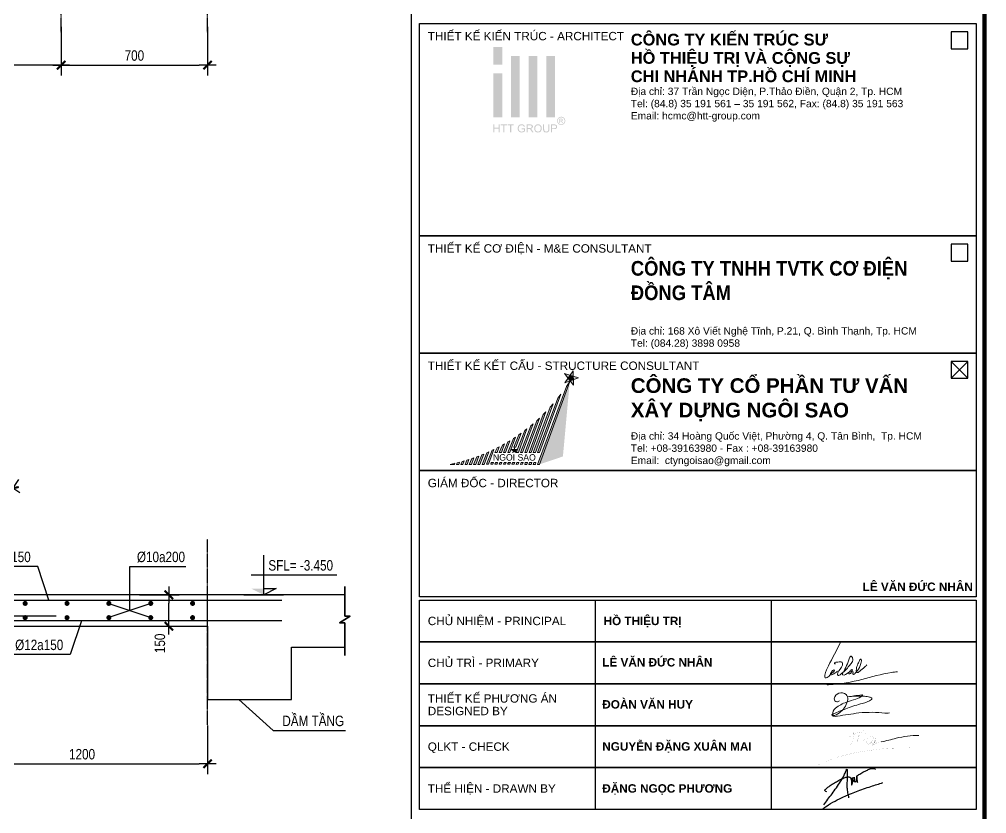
# Model space of a CAD drawing. Header units: millimetres. Extents: x 379264 to 1158416, y -283062 to 356890.
# Drawn here: x 1059951 to 1071505, y -22152 to -12671 of the extents above; entities that cross this region are included whole.
import ezdxf
from ezdxf.enums import TextEntityAlignment as Align

# ---------------------------------------------------------------- set-up
doc = ezdxf.new("R2010")
doc.units = ezdxf.units.MM
doc.linetypes.add('CENTER', pattern=[2, 1.25, -0.25, 0.25, -0.25])
doc.linetypes.add('HIDDEN', pattern=[9.525, 6.35, -3.175])
for name, color, linetype in [('02PM. TEXT B', 4, 'Continuous'), ('04PM. THIN', 7, 'Continuous'), ('05PM. FRAME', 4, 'Continuous'), ('06PM. HIDDEN', 4, 'HIDDEN'), ('08PM. SSS X', 6, 'Continuous'), ('11PM. DIM', 2, 'Continuous'), ('12PM. GRID', 8, 'CENTER'), ('BLOCK A - CHI TIET THANG 4$0$Net cat Tuong', 4, 'Continuous')]:
    doc.layers.add(name, color=color, linetype=linetype)
doc.layers.add('CHG_XX_Khung ten$0$A1 BORDER$0$DGIONG', color=7, linetype='Continuous', lineweight=13, true_color=0x29ffff)
doc.layers.add('CHG_XX_Khung ten$0$A1 BORDER$0$STICK', color=7, linetype='Continuous', lineweight=9, true_color=0xe60000)
doc.layers.add('CHG_XX_Khung ten$0$TEXT', color=7, linetype='Continuous', lineweight=15)
doc.styles.add('[PMDC2013]STYLE', font='arial.ttf', dxfattribs={"width": 0.8})
doc.styles.add('CHG_XX_Khung ten$0$A1 BORDER$0$ARIAL', font='arial.ttf')
doc.styles.add('CHG_XX_Khung ten$0$A1 BORDER$0$Arial - Bold', font='arialbd.ttf', dxfattribs={"height": 2.5})
doc.styles.add('CHG_XX_Khung ten$0$A1 BORDER$0$Star-AvoBold', font='VAVOB_0.TTF')
doc.styles.add('CHG_XX_Khung ten$0$Arial - Bold', font='arialbd.ttf')
doc.styles.add('CHG_XX_Khung ten$0$title block pccc$0$ARIAL', font='arial.ttf')
doc.styles.add('CHG_XX_Khung ten$0$title block pccc$0$Arial - Bold', font='arialbd.ttf', dxfattribs={"height": 2.5})
doc.dimstyles.new('20', dxfattribs={"dimtxt": 250, "dimasz": 200, "dimexe": 250, "dimexo": 0, "dimgap": 100, "dimtad": 1, "dimdec": 0, "dimlfac": 0.2, "dimzin": 0, "dimdsep": 46, "dimtxsty": '[PMDC2013]STYLE', "dimblk": 'TICK', "dimcen": 0, "dimdle": 300, "dimclrd": 2, "dimclre": 2, "dimclrt": 4, "dimadec": 0, "dimazin": 0, "dimtfac": 0.004, "dimtdec": 0, "dimtix": 1, "dimtmove": 2, "dimatfit": 3, "dimldrblk": 'TICK', "dimfxl": 1, "dimtvp": 0.8, "dimtolj": 1, "dimtzin": 0, "dimarcsym": 0})

# ---------------------------------------------------------------- blocks, each defined once
blk = doc.blocks.new('CHG_XX_Khung ten$0$A1 BORDER$0$HTT-Logo')
at = {"true_color": 0x134fb3}
h = blk.add_hatch(color=154, dxfattribs=at)
h.paths.add_polyline_path([(3, 29.1), (0, 29.1), (0, 23.1), (3, 23.1)])
h.paths.add_polyline_path([(3, 20.1), (0, 20.1), (0, 5.1), (3, 5.1)])
h.paths.add_polyline_path([(9, 26.1), (6, 26.1), (6, 5.1), (9, 5.1)])
h.paths.add_polyline_path([(15, 26.1), (12, 26.1), (12, 5.1), (15, 5.1)])
h.paths.add_polyline_path([(21, 26.1), (18, 26.1), (18, 5.1), (21, 5.1)])
h.paths.add_polyline_path([(2.12, 2.7), (1.76, 2.7), (1.76, 1.59), (0.36, 1.59), (0.36, 2.7), (0, 2.7), (0, 0), (0.36, 0), (0.36, 1.27), (1.76, 1.27), (1.76, 0), (2.12, 0)])
h.paths.add_polyline_path([(4.65, 2.7), (2.51, 2.7), (2.51, 2.38), (3.4, 2.38), (3.4, 0), (3.76, 0), (3.76, 2.38), (4.65, 2.38)])
h.paths.add_polyline_path([(6.95, 2.7), (4.81, 2.7), (4.81, 2.38), (5.7, 2.38), (5.7, 0), (6.06, 0), (6.06, 2.38), (6.95, 2.38)])
h.paths.add_polyline_path([(8.64, 1.36), (8.64, 1.41), (8.66, 1.58), (8.69, 1.75), (8.75, 1.9), (8.81, 2.03), (8.92, 2.17), (9.05, 2.28), (9.2, 2.37), (9.29, 2.39), (9.45, 2.43), (9.65, 2.44), (9.84, 2.42), (10, 2.37), (10.14, 2.29), (10.26, 2.18), (10.34, 2.03), (10.41, 1.86), (10.73, 1.95), (10.68, 2.11), (10.61, 2.26), (10.53, 2.39), (10.45, 2.47), (10.31, 2.57), (10.16, 2.65), (10.13, 2.66), (9.97, 2.71), (9.8, 2.74), (9.63, 2.75), (9.55, 2.74), (9.38, 2.73), (9.21, 2.7), (9.06, 2.65), (8.91, 2.58), (8.88, 2.56), (8.75, 2.47), (8.63, 2.36), (8.53, 2.23), (8.44, 2.07), (8.41, 1.99), (8.35, 1.84), (8.31, 1.68), (8.28, 1.51), (8.27, 1.34), (8.28, 1.26), (8.29, 1.09), (8.32, 0.92), (8.38, 0.77), (8.44, 0.62), (8.46, 0.58), (8.55, 0.44), (8.66, 0.32), (8.79, 0.21), (8.93, 0.12), (9, 0.09), (9.15, 0.03), (9.31, -0.01), (9.48, -0.04), (9.65, -0.05), (9.73, -0.04), (9.9, -0.03), (10.07, 0.01), (10.23, 0.06), (10.34, 0.11), (10.48, 0.18), (10.63, 0.27), (10.77, 0.38), (10.77, 1.38), (9.63, 1.38), (9.63, 1.06), (10.42, 1.06), (10.42, 0.56), (10.39, 0.53), (10.26, 0.45), (10.09, 0.37), (9.96, 0.32), (9.8, 0.29), (9.63, 0.28), (9.62, 0.28), (9.45, 0.29), (9.28, 0.33), (9.12, 0.4), (8.97, 0.49), (8.86, 0.61), (8.77, 0.75), (8.73, 0.85), (8.68, 1), (8.65, 1.17)])
h.paths.add_polyline_path([(13.16, 1.39), (13.28, 1.48), (13.3, 1.51), (13.39, 1.64), (13.44, 1.79), (13.46, 1.96), (13.46, 2.06), (13.42, 2.22), (13.35, 2.37), (13.31, 2.43), (13.19, 2.55), (13.05, 2.63), (13.01, 2.64), (12.87, 2.67), (12.7, 2.69), (12.5, 2.7), (11.3, 2.7), (11.3, 0), (11.66, 0), (11.66, 1.2), (12.07, 1.2), (12.11, 1.2), (12.28, 1.19), (12.44, 1.11), (12.49, 1.07), (12.62, 0.93), (12.67, 0.86), (12.77, 0.73), (12.88, 0.56), (13.23, 0), (13.68, 0), (13.21, 0.73), (13.13, 0.85), (13.03, 0.98), (12.92, 1.09), (12.86, 1.14), (12.7, 1.23), (12.86, 1.26), (13.03, 1.31)])
h.paths.add_polyline_path([(11.66, 1.51), (11.66, 2.4), (12.51, 2.4), (12.67, 2.39), (12.83, 2.35), (12.97, 2.27), (13.06, 2.13), (13.09, 1.96), (13.08, 1.87), (13.02, 1.72), (12.96, 1.64), (12.8, 1.55), (12.62, 1.52), (12.43, 1.51)], flags=16)
h.paths.add_polyline_path([(16.49, 1.43), (16.48, 1.6), (16.44, 1.77), (16.4, 1.92), (16.34, 2.07), (16.33, 2.09), (16.24, 2.23), (16.14, 2.36), (16.02, 2.47), (15.88, 2.57), (15.85, 2.59), (15.7, 2.66), (15.54, 2.71), (15.38, 2.74), (15.2, 2.75), (15.15, 2.75), (14.98, 2.73), (14.82, 2.7), (14.66, 2.64), (14.52, 2.57), (14.39, 2.48), (14.27, 2.37), (14.18, 2.26), (14.1, 2.14), (14.03, 2), (13.98, 1.84), (13.94, 1.68), (13.92, 1.5), (13.91, 1.31), (13.91, 1.29), (13.92, 1.12), (13.95, 0.96), (14, 0.8), (14.07, 0.64), (14.07, 0.62), (14.16, 0.48), (14.26, 0.35), (14.38, 0.23), (14.52, 0.14), (14.56, 0.12), (14.71, 0.04), (14.86, -0.01), (15.03, -0.04), (15.2, -0.05), (15.21, -0.05), (15.38, -0.03), (15.55, 0), (15.7, 0.05), (15.86, 0.12), (15.87, 0.13), (16.01, 0.22), (16.13, 0.33), (16.24, 0.46), (16.33, 0.61), (16.36, 0.69), (16.42, 0.84), (16.46, 1), (16.48, 1.17), (16.49, 1.35)])
h.paths.add_polyline_path([(14.28, 1.45), (14.3, 1.64), (14.34, 1.81), (14.4, 1.95), (14.47, 2.08), (14.57, 2.2), (14.73, 2.32), (14.88, 2.38), (15.04, 2.43), (15.21, 2.44), (15.38, 2.42), (15.54, 2.38), (15.69, 2.31), (15.82, 2.2), (15.93, 2.07), (16.01, 1.93), (16.04, 1.85), (16.09, 1.7), (16.12, 1.53), (16.12, 1.32), (16.11, 1.12), (16.08, 0.95), (16.03, 0.79), (15.96, 0.66), (15.86, 0.54), (15.8, 0.48), (15.67, 0.38), (15.53, 0.32), (15.37, 0.27), (15.2, 0.26), (15.12, 0.26), (14.95, 0.29), (14.8, 0.35), (14.67, 0.43), (14.54, 0.54), (14.45, 0.66), (14.37, 0.8), (14.32, 0.95), (14.29, 1.12), (14.28, 1.31)], flags=16)
h.paths.add_polyline_path([(17.31, 2.7), (16.96, 2.7), (16.96, 1.12), (16.96, 0.93), (16.98, 0.75), (17.02, 0.6), (17.06, 0.46), (17.07, 0.44), (17.15, 0.3), (17.27, 0.18), (17.4, 0.08), (17.51, 0.03), (17.67, -0.01), (17.84, -0.04), (18.02, -0.05), (18.2, -0.04), (18.37, -0.01), (18.52, 0.04), (18.66, 0.1), (18.68, 0.12), (18.81, 0.22), (18.91, 0.35), (18.99, 0.49), (19.02, 0.61), (19.06, 0.76), (19.07, 0.94), (19.08, 1.14), (19.08, 2.7), (18.72, 2.7), (18.72, 1.14), (18.72, 1.06), (18.71, 0.86), (18.68, 0.69), (18.62, 0.55), (18.55, 0.45), (18.49, 0.4), (18.36, 0.33), (18.19, 0.29), (17.99, 0.28), (17.92, 0.28), (17.75, 0.31), (17.6, 0.37), (17.46, 0.48), (17.38, 0.63), (17.34, 0.77), (17.32, 0.94), (17.31, 1.14)])
h.paths.add_polyline_path([(21.42, 1.25), (21.52, 1.34), (21.6, 1.45), (21.67, 1.59), (21.72, 1.75), (21.73, 1.92), (21.73, 1.97), (21.71, 2.13), (21.65, 2.29), (21.56, 2.44), (21.44, 2.55), (21.42, 2.56), (21.27, 2.63), (21.1, 2.67), (21.05, 2.68), (20.89, 2.7), (20.69, 2.7), (19.67, 2.7), (19.67, 0), (20.03, 0), (20.03, 1.1), (20.72, 1.1), (20.76, 1.1), (20.96, 1.11), (21.14, 1.14), (21.29, 1.19)])
h.paths.add_polyline_path([(20.03, 1.42), (20.03, 2.38), (20.72, 2.38), (20.93, 2.37), (21.06, 2.36), (21.16, 2.31), (21.28, 2.2), (21.34, 2.08), (21.37, 1.91), (21.36, 1.82), (21.31, 1.67), (21.22, 1.54), (21.09, 1.47), (20.93, 1.43), (20.73, 1.42)], flags=16)
h.paths.add_polyline_path([(23.87, 2.76), (24.01, 2.85), (24.13, 2.96), (24.24, 3.09), (24.33, 3.24), (24.35, 3.28), (24.42, 3.44), (24.47, 3.6), (24.5, 3.76), (24.51, 3.93), (24.51, 3.98), (24.49, 4.15), (24.46, 4.31), (24.4, 4.47), (24.33, 4.62), (24.29, 4.69), (24.19, 4.82), (24.08, 4.94), (23.95, 5.05), (23.81, 5.14), (23.77, 5.16), (23.61, 5.23), (23.45, 5.28), (23.29, 5.31), (23.12, 5.32), (23.08, 5.31), (22.92, 5.3), (22.76, 5.27), (22.6, 5.21), (22.44, 5.14), (22.38, 5.1), (22.24, 5.01), (22.12, 4.89), (22.01, 4.77), (21.92, 4.62), (21.89, 4.57), (21.82, 4.41), (21.77, 4.25), (21.74, 4.09), (21.73, 3.93), (21.73, 3.87), (21.75, 3.71), (21.79, 3.55), (21.84, 3.39), (21.92, 3.24), (21.95, 3.18), (22.05, 3.04), (22.16, 2.92), (22.29, 2.81), (22.43, 2.72), (22.48, 2.7), (22.64, 2.63), (22.79, 2.58), (22.96, 2.55), (23.12, 2.54), (23.18, 2.54), (23.34, 2.55), (23.5, 2.59), (23.66, 2.65), (23.82, 2.72)])
h.paths.add_polyline_path([(22.55, 2.92), (22.45, 2.98), (22.32, 3.09), (22.21, 3.21), (22.12, 3.35), (22.07, 3.44), (22.01, 3.6), (21.98, 3.76), (21.96, 3.93), (21.97, 4.03), (22, 4.19), (22.05, 4.35), (22.12, 4.51), (22.18, 4.61), (22.29, 4.73), (22.41, 4.85), (22.56, 4.94), (22.64, 4.98), (22.8, 5.04), (22.96, 5.07), (23.12, 5.09), (23.21, 5.08), (23.37, 5.06), (23.53, 5.01), (23.69, 4.94), (23.79, 4.88), (23.92, 4.77), (24.03, 4.65), (24.13, 4.51), (24.17, 4.41), (24.23, 4.25), (24.27, 4.09), (24.28, 3.93), (24.28, 3.83), (24.25, 3.67), (24.2, 3.51), (24.13, 3.35), (24.07, 3.25), (23.96, 3.13), (23.84, 3.01), (23.7, 2.92), (23.61, 2.87), (23.45, 2.81), (23.29, 2.78), (23.12, 2.77), (23.02, 2.77), (22.86, 2.8), (22.7, 2.85)], flags=16)
h.paths.add_polyline_path([(22.51, 3.16), (22.51, 4.65), (23.03, 4.65), (23.23, 4.64), (23.4, 4.62), (23.55, 4.52), (23.6, 4.47), (23.66, 4.31), (23.67, 4.25), (23.64, 4.09), (23.55, 3.96), (23.42, 3.87), (23.24, 3.82), (23.37, 3.75), (23.46, 3.64), (23.57, 3.47), (23.77, 3.16), (23.47, 3.16), (23.34, 3.39), (23.23, 3.58), (23.14, 3.7), (23.09, 3.74), (22.94, 3.79), (22.9, 3.79), (22.76, 3.79), (22.76, 3.16)], flags=0)
h.paths.add_polyline_path([(22.76, 4), (22.76, 4.45), (23.03, 4.45), (23.13, 4.45), (23.27, 4.42), (23.37, 4.35), (23.41, 4.21), (23.33, 4.06), (23.24, 4.02), (23.05, 4)], flags=0)
blk = doc.blocks.new('CHG_XX_Khung ten')
at = {"layer": 'CHG_XX_Khung ten$0$A1 BORDER$0$DGIONG'}
h = blk.add_hatch(color=256, dxfattribs=at)
h.paths.add_polyline_path([(724.94, 283.19), (724.15, 281.97), (717.19, 263.38), (717.7, 263.38)])
h.paths.add_polyline_path([(722.81, 280.17), (722.1, 279.22), (717.21, 266.21), (717.72, 266.21)], flags=17)
h.paths.add_polyline_path([(720.93, 277.8), (720.27, 277.04), (716.19, 266.22), (716.7, 266.22)])
h.paths.add_polyline_path([(719.23, 275.93), (718.6, 275.29), (715.18, 266.22), (715.69, 266.22)])
h.paths.add_polyline_path([(717.65, 274.38), (717.03, 273.81), (714.16, 266.22), (714.67, 266.22)])
h.paths.add_polyline_path([(716.14, 273.03), (715.61, 272.59), (713.15, 266.22), (713.66, 266.22)])
h.paths.add_polyline_path([(714.69, 271.86), (714.17, 271.45), (712.13, 266.23), (712.64, 266.23)])
h.paths.add_polyline_path([(713.29, 270.81), (712.76, 270.43), (711.57, 267.46), (712.07, 267.47)])
h.paths.add_polyline_path([(710.1, 266.23), (710.61, 266.24), (711.93, 269.87), (711.48, 269.56)])
h.paths.add_polyline_path([(710.61, 269.02), (710.13, 268.73), (709.08, 266.24), (709.59, 266.24)])
h.paths.add_polyline_path([(709.31, 268.26), (708.82, 267.97), (708.07, 266.24), (708.58, 266.24)])
h.paths.add_polyline_path([(708.04, 267.56), (707.54, 267.3), (707.05, 266.25), (707.56, 266.25)])
h.paths.add_polyline_path([(716.84, 263.8), (716.33, 263.8), (716.18, 263.38), (716.69, 263.38)])
h.paths.add_polyline_path([(715.67, 263.39), (715.82, 263.8), (715.32, 263.8), (715.16, 263.39)])
h.paths.add_polyline_path([(714.15, 263.39), (714.65, 263.39), (714.8, 263.8), (714.3, 263.8)])
h.paths.add_polyline_path([(713.13, 263.39), (713.64, 263.4), (713.79, 263.81), (713.28, 263.81)])
h.paths.add_polyline_path([(712.77, 263.81), (712.27, 263.81), (712.11, 263.39), (712.62, 263.4)])
h.paths.add_polyline_path([(711.25, 263.81), (711.1, 263.4), (711.61, 263.4), (711.76, 263.81)])
h.paths.add_polyline_path([(710.59, 263.4), (710.74, 263.82), (710.24, 263.82), (710.08, 263.4)])
h.paths.add_polyline_path([(709.73, 263.82), (709.22, 263.82), (709.07, 263.41), (709.57, 263.41)])
h.paths.add_polyline_path([(708.71, 263.82), (708.21, 263.82), (708.05, 263.41), (708.56, 263.41)])
h.paths.add_polyline_path([(707.54, 263.41), (707.69, 263.83), (707.19, 263.83), (707.03, 263.41)])
h.paths.add_polyline_path([(706.68, 263.83), (706.17, 263.83), (706.02, 263.42), (706.53, 263.42)])
h.paths.add_polyline_path([(705, 263.42), (705.51, 263.42), (706.79, 266.93), (706.4, 266.74)])
h.paths.add_polyline_path([(703.97, 263.37), (704.48, 263.37), (705.57, 266.36), (705.14, 266.17)])
h.paths.add_polyline_path([(704.36, 265.84), (703.91, 265.65), (702.96, 263.38), (703.46, 263.38)])
h.paths.add_polyline_path([(703.17, 265.37), (702.69, 265.19), (701.94, 263.38), (702.45, 263.38)])
h.paths.add_polyline_path([(702, 264.94), (701.5, 264.77), (700.92, 263.38), (701.43, 263.38)])
h.paths.add_polyline_path([(700.84, 264.56), (700.33, 264.4), (699.91, 263.39), (700.42, 263.39)])
h.paths.add_polyline_path([(699.7, 264.21), (699.18, 264.06), (698.89, 263.39), (699.4, 263.39)])
h.paths.add_polyline_path([(698.57, 263.9), (698.04, 263.77), (697.87, 263.38), (698.38, 263.39)])
h.paths.add_polyline_path([(697.37, 263.39), (697.45, 263.63), (696.91, 263.51), (696.35, 263.38)])
blk.add_hatch(color=256, dxfattribs=at).paths.add_polyline_path([(724.92, 283.21), (717.68, 263.38), (723.28, 265.27)])
at = {"layer": 'CHG_XX_Khung ten$0$A1 BORDER$0$STICK'}
for points in [[(723.71, 282.88), (725.74, 285.75), (725.8, 282.26), (723.67, 285.06), (727.02, 284.03)], [(725.76, 284.41), (724.96, 284.66), (724.49, 283.98), (724.99, 283.32), (725.77, 283.6)], [(711.25, 266.22), (711.64, 267.39), (712.01, 266.22), (711.02, 266.95), (712.24, 266.93)], [(711.87, 266.67), (711.78, 266.94), (711.49, 266.94), (711.4, 266.67), (711.63, 266.5)]]:
    blk.add_hatch(color=256, dxfattribs=at).paths.add_polyline_path(points)
for p, q in [((687, 577), (687, 17)), ((816, 283.93), (820, 287.93)), ((820, 283.93), (816, 287.93))]:
    blk.add_line(p, q)
at = {"color": 9, "linetype": 'Continuous'}
for p, q in [((731, 231), (731, 181)), ((773, 231), (773, 181))]:
    blk.add_line(p, q, dxfattribs=at)
at = {"color": 4, "linetype": 'Continuous', "const_width": 1}
blk.add_lwpolyline([(17, 577), (824, 577), (824, 17), (17, 17)], close=True, dxfattribs=at)
at = {"linetype": 'Continuous'}
for points in [[(689, 368.62), (822, 368.62), (822, 317.93), (689, 317.93)], [(689, 317.93), (822, 317.93), (822, 289.93), (689, 289.93)], [(689, 289.93), (822, 289.93), (822, 261.93), (689, 261.93)]]:
    blk.add_lwpolyline(points, close=True, dxfattribs=at)
for points in [[(816, 362.62), (820, 362.62), (820, 366.62), (816, 366.62)], [(816, 311.93), (820, 311.93), (820, 315.93), (816, 315.93)], [(816, 283.93), (820, 283.93), (820, 287.93), (816, 287.93)]]:
    blk.add_lwpolyline(points, close=True)
at = {"color": 9, "linetype": 'Continuous'}
for points in [[(689, 261.93), (822, 261.93), (822, 231.73), (689, 231.73)], [(822, 221), (689, 221), (689, 231), (822, 231)], [(822, 211), (689, 211), (689, 221), (822, 221)], [(822, 201), (689, 201), (689, 211), (822, 211)], [(822, 191), (689, 191), (689, 201), (822, 201)], [(822, 181), (689, 181), (689, 191), (822, 191)]]:
    blk.add_lwpolyline(points, close=True, dxfattribs=at)
blk.add_lwpolyline([(822, 211), (689, 211), (822, 211)], dxfattribs=at)
at = {"color": 1}
for points in [[(785.63, 182.08), (787.56, 184.76), (789.61, 187.7), (790.35, 188.98), (790.79, 189.92), (791.06, 190.59), (791.21, 189.09), (791.18, 188.31), (791.14, 187.75), (791.09, 186.47), (791.21, 185.58), (791.42, 184.31), (791.51, 183.99), (791.51, 183.74)], [(786.29, 185.19), (785.86, 185.61), (786.06, 185.86), (787.11, 186.7), (788.17, 187.35), (789.1, 187.9), (790.12, 188.41), (790.69, 188.61), (791.04, 188.74), (791.47, 188.79), (791.73, 188.72), (791.92, 188.61), (792.08, 188.33), (792.16, 188.06), (792.21, 187.84), (792.21, 187.27), (792.2, 187.05), (792.23, 186.85), (792.39, 187.1), (792.48, 187.84), (792.46, 188.12), (792.44, 188.61), (792.46, 188.03), (792.53, 187.67), (792.73, 187.74), (792.86, 187.87), (792.9, 188.09), (792.9, 188.28), (792.87, 188.7), (792.91, 188.19), (792.93, 187.79), (792.94, 187.69), (793.11, 187.61), (793.31, 187.73), (793.45, 187.93), (793.48, 188.22), (793.48, 188.64), (793.48, 189.05), (793.48, 188.49), (793.56, 187.84), (793.63, 187.45), (793.48, 188.6), (793.51, 188.92), (794.2, 189.45), (794.72, 189.76), (795.44, 190.17), (796.2, 190.5), (796.65, 190.69), (797.26, 190.79), (797.77, 190.74), (797.95, 190.55)], [(785.43, 181.21), (786.17, 181.73), (788.31, 183), (790.34, 184), (791.77, 184.64), (795.08, 185.91), (796.87, 186.5), (799.7, 187.42)]]:
    blk.add_spline(points, degree=3, dxfattribs=at)
at = {"layer": 'CHG_XX_Khung ten$0$A1 BORDER$0$DGIONG'}
for points in [[(724.94, 283.19), (717.7, 263.38), (717.19, 263.38), (724.15, 281.97), (724.94, 283.19)], [(722.81, 280.17), (717.72, 266.21), (717.21, 266.21), (722.1, 279.22), (722.81, 280.17)], [(720.93, 277.8), (716.7, 266.22), (716.19, 266.22), (720.27, 277.04), (720.93, 277.8)], [(719.23, 275.93), (715.69, 266.22), (715.18, 266.22), (718.6, 275.29), (719.23, 275.93)], [(716.14, 273.03), (713.66, 266.22), (713.15, 266.22), (715.61, 272.59), (716.14, 273.03)], [(717.65, 274.38), (714.67, 266.22), (714.16, 266.22), (717.03, 273.81), (717.65, 274.38)], [(713.29, 270.81), (712.07, 267.47), (711.57, 267.46), (712.76, 270.43), (713.29, 270.81)], [(714.69, 271.86), (712.64, 266.23), (712.13, 266.23), (714.17, 271.45), (714.69, 271.86)], [(709.31, 268.26), (708.58, 266.24), (708.07, 266.24), (708.82, 267.97), (709.31, 268.26)], [(710.61, 269.02), (709.59, 266.24), (709.08, 266.24), (710.13, 268.73), (710.61, 269.02)], [(711.93, 269.87), (710.61, 266.24), (710.1, 266.23), (711.48, 269.56), (711.93, 269.87)], [(704.36, 265.84), (703.46, 263.38), (702.96, 263.38), (703.91, 265.65), (704.36, 265.84)], [(705.57, 266.36), (704.48, 263.37), (703.97, 263.37), (705.14, 266.17), (705.57, 266.36)], [(706.79, 266.93), (705.51, 263.42), (705, 263.42), (706.4, 266.74), (706.79, 266.93)], [(708.04, 267.56), (707.56, 266.25), (707.05, 266.25), (707.54, 267.3), (708.04, 267.56)], [(697.45, 263.63), (697.37, 263.39), (696.35, 263.38), (696.91, 263.51), (697.45, 263.63)], [(698.57, 263.9), (698.38, 263.39), (697.87, 263.38), (698.04, 263.77), (698.57, 263.9)], [(699.7, 264.21), (699.4, 263.39), (698.89, 263.39), (699.18, 264.06), (699.7, 264.21)], [(700.84, 264.56), (700.42, 263.39), (699.91, 263.39), (700.33, 264.4), (700.84, 264.56)], [(702, 264.94), (701.43, 263.38), (700.92, 263.38), (701.5, 264.77), (702, 264.94)], [(703.17, 265.37), (702.45, 263.38), (701.94, 263.38), (702.69, 265.19), (703.17, 265.37)]]:
    blk.add_lwpolyline(points, dxfattribs=at)
for points in [[(706.53, 263.42), (706.68, 263.83), (706.17, 263.83), (706.02, 263.42)], [(707.54, 263.41), (707.69, 263.83), (707.19, 263.83), (707.03, 263.41)], [(708.56, 263.41), (708.71, 263.82), (708.21, 263.82), (708.05, 263.41)], [(709.57, 263.41), (709.73, 263.82), (709.22, 263.82), (709.07, 263.41)], [(710.59, 263.4), (710.74, 263.82), (710.24, 263.82), (710.08, 263.4)], [(711.61, 263.4), (711.76, 263.81), (711.25, 263.81), (711.1, 263.4)], [(712.62, 263.4), (712.77, 263.81), (712.27, 263.81), (712.11, 263.39)], [(713.64, 263.4), (713.79, 263.81), (713.28, 263.81), (713.13, 263.39)], [(714.65, 263.39), (714.8, 263.8), (714.3, 263.8), (714.15, 263.39)], [(715.67, 263.39), (715.82, 263.8), (715.32, 263.8), (715.16, 263.39)], [(716.69, 263.38), (716.84, 263.8), (716.33, 263.8), (716.18, 263.38)]]:
    blk.add_lwpolyline(points, close=True, dxfattribs=at)
at = {"layer": 'CHG_XX_Khung ten$0$A1 BORDER$0$STICK'}
for p, q in [((723.67, 285.06), (727.02, 284.03)), ((725.8, 282.26), (723.67, 285.06)), ((723.71, 282.88), (725.74, 285.75)), ((725.74, 285.75), (725.8, 282.26)), ((727.02, 284.03), (723.71, 282.88)), ((711.02, 266.95), (712.24, 266.93)), ((712.01, 266.22), (711.02, 266.95)), ((712.24, 266.93), (711.25, 266.22)), ((711.64, 267.39), (712.01, 266.22))]:
    blk.add_line(p, q, dxfattribs=at)
at = {"layer": 'CHG_XX_Khung ten$0$TEXT', "color": 1}
blk.add_lwpolyline([(801.29, 204.04, -0.124137), (800.16, 204.02, 0.028888), (797.25, 204.19, 0.026156), (793.98, 204.04, 0.007061), (788.86, 203.28, -0.091769), (787.85, 203.27, -0.25841), (787.51, 203.62, -0.039719), (788.28, 204, -0.004242), (791.23, 205.18, -0.019244), (794.8, 206.31, 0.094204), (797.02, 207.28, 0.504882), (796.98, 207.63, 0.07616), (796.3, 207.87, 0.041135), (794.97, 208.03, 0.034641), (791.34, 207.9, 0.01407), (792.8, 208.12, 0.003668), (794.71, 208.36, -0.800617), (794.79, 208.18, -0.093248), (793.21, 207.32, 0.020479), (791.05, 206.59, 0.096842), (788.38, 205.18, 0.259163), (787.77, 203.63, 0.564182), (788.17, 203.39, 0.087383), (789.69, 204.36, 0.156422), (791.35, 207.23, 0.228987), (790.91, 208.45, 0.272068), (789.19, 208.76, 0.293527), (788.08, 207.43, 0.171419), (788.25, 206.94, 0.281707), (788.69, 206.7, 0.217513), (789.34, 206.92)], format="xyb", dxfattribs=at)
at = {"layer": 'CHG_XX_Khung ten$0$TEXT', "color": 1, "const_width": 0.0121}
for points in [[(791.6, 198.34, 0.143835), (794.1, 199.89, -0.075685), (793.5, 197.02, -0.172299), (794.95, 199.92, -0.299798), (795.6, 198.96, -0.170508), (795.36, 197.75, 0.168316), (795.11, 197.03)], [(791.95, 196.04, -0.054469), (792.33, 197.1, 0.103257), (792.78, 199.38)], [(797.47, 197.92, 0.401177), (797.3, 198.32, 0.483935), (795.9, 197.43, 0.196997), (796.02, 196.61, 0.296639), (796.38, 196.53, 0.183057), (797.12, 197.39)], [(797.48, 198.09, 0.142769), (797.07, 197.1, 0.220826), (797.29, 196.56, 0.106687), (798.07, 198.16, 0.181562), (797.64, 197.4, -0.039872), (797.25, 196.09, -0.060225), (798.09, 197.69, 0.017174), (797.52, 196.45, -0.149286), (799.3, 197.16)], [(806.31, 195.73, -0.026807), (805.12, 195.66, 0.027369), (800.25, 195.52, 0.022423), (795.26, 194.89, 0.038275), (791.04, 194.04, 0.053272), (785.95, 192.37, 0.118692), (783.44, 190.96)]]:
    blk.add_lwpolyline(points, format="xyb", dxfattribs=at)
at = {"layer": 'CHG_XX_Khung ten$0$TEXT', "color": 1}
for centre, radius, start, end in [((793.37, 230.45), 33.81, 280.1185, 286.3373), ((808.51, 174.85), 23.83, 90.5448, 103.6788)]:
    blk.add_arc(centre, radius, start, end, dxfattribs=at)
for points in [[(789.62, 220.97), (786.72, 215.31), (785.87, 213.03), (785.94, 212.46), (786.42, 212.53), (787.18, 213.24), (787.77, 213.73), (788.12, 214.16), (788.07, 214.29), (787.94, 214.27), (787.28, 213.56), (787.2, 213.33), (787.26, 213.21), (787.44, 213.16), (787.7, 213.23), (788.87, 214.02)], [(788.4, 215.73), (788.18, 215.82), (788.21, 216), (788.32, 216.07), (788.7, 216.16), (789.23, 216.24), (789.76, 216.24), (790.01, 216.08), (790.1, 215.79), (790.05, 215.41), (788.96, 213.65), (788.88, 213.4), (788.88, 213.13), (789, 213.02), (789.17, 213.01), (789.51, 213.17), (790.77, 214.27), (791.67, 215.27), (792.3, 216.07), (792.5, 216.66), (792.49, 217.11), (792.33, 217.45), (792.13, 217.58), (791.94, 217.52), (791.73, 217.16), (790.12, 213.5), (790.04, 213.21), (790.14, 213.12), (791.53, 213.7), (792.32, 214.06), (792.42, 214.24), (792.36, 214.39), (792.17, 214.35), (791.86, 214.12), (791.68, 213.82), (791.57, 213.47), (791.67, 213.35), (791.96, 213.42), (792.51, 213.89), (792.61, 213.78), (792.55, 213.52), (792.61, 213.3), (792.77, 213.25), (793.05, 213.46), (794.1, 214.86), (794.42, 215.85), (794.57, 216.45), (794.53, 216.83), (794.42, 216.89), (794.27, 216.8), (794.14, 216.57), (793.62, 215.47), (793.41, 214.74), (793.36, 214.18), (793.41, 213.82), (793.56, 213.67), (793.77, 213.71), (794.19, 213.99), (795.35, 214.98), (795.89, 215.51)], [(786.22, 211.12), (786.28, 210.87), (786.71, 210.78), (801.78, 213.69), (803.18, 213.88)]]:
    blk.add_spline(points, degree=3, dxfattribs=at)
at = {"xscale": 0.7, "yscale": 0.7, "zscale": 0.7}
blk.add_blockref('CHG_XX_Khung ten$0$A1 BORDER$0$HTT-Logo', (706.68, 342.64), dxfattribs=at)
for s, height, style, p in [('THIẾT KẾ KIẾN TRÚC - ARCHITECT', 2, 'CHG_XX_Khung ten$0$A1 BORDER$0$ARIAL', (691, 365.62)), ('THIẾT KẾ CƠ ĐIỆN - M&E CONSULTANT', 2, 'CHG_XX_Khung ten$0$A1 BORDER$0$ARIAL', (691, 314.93)), ('THIẾT KẾ KẾT CẤU - STRUCTURE CONSULTANT', 2, 'CHG_XX_Khung ten$0$A1 BORDER$0$ARIAL', (691, 286.93)), ('GIÁM ĐỐC - DIRECTOR', 2, 'CHG_XX_Khung ten$0$title block pccc$0$ARIAL', (691, 258.93)), ('CHỦ NHIỆM - PRINCIPAL', 2, 'CHG_XX_Khung ten$0$title block pccc$0$ARIAL', (691, 226)), ('HỒ THIỆU TRỊ', 2, 'CHG_XX_Khung ten$0$title block pccc$0$Arial - Bold', (733, 226)), ('CHỦ TRÌ - PRIMARY', 2, 'CHG_XX_Khung ten$0$title block pccc$0$ARIAL', (691, 216)), ('LÊ VĂN ĐỨC NHÂN', 2.0073, 'CHG_XX_Khung ten$0$Arial - Bold', (732.68, 216.13)), ('THIẾT KẾ PHƯƠNG ÁN', 2, 'CHG_XX_Khung ten$0$title block pccc$0$ARIAL', (691, 207.5)), ('ĐOÀN VĂN HUY', 2.0073, 'CHG_XX_Khung ten$0$Arial - Bold', (732.68, 206.09)), ('DESIGNED BY', 2, 'CHG_XX_Khung ten$0$title block pccc$0$ARIAL', (691, 204.5)), ('QLKT - CHECK', 2, 'CHG_XX_Khung ten$0$title block pccc$0$ARIAL', (691, 196)), ('NGUYỄN ĐẶNG XUÂN MAI', 2.0073, 'CHG_XX_Khung ten$0$Arial - Bold', (732.68, 196.05)), ('THỂ HIỆN - DRAWN BY', 2, 'CHG_XX_Khung ten$0$title block pccc$0$ARIAL', (691, 186)), ('ĐẶNG NGỌC PHƯƠNG', 2.0073, 'CHG_XX_Khung ten$0$Arial - Bold', (732.68, 186.02))]:
    blk.add_text(s, height=height, dxfattribs=dict(style=style)).set_placement(p, align=Align.MIDDLE_LEFT)
at = {"style": 'CHG_XX_Khung ten$0$Arial - Bold'}
blk.add_text('LÊ VĂN ĐỨC NHÂN', height=2.0073, dxfattribs=at).set_placement((821.19, 234.17), align=Align.MIDDLE_RIGHT)
at = {"ltscale": 10, "insert": (739.49, 366.19), "char_height": 2.8, "width": 76.248, "attachment_point": 1, "line_spacing_factor": 0.938532, "style": 'CHG_XX_Khung ten$0$A1 BORDER$0$Arial - Bold'}
blk.add_mtext('CÔNG TY KIẾN TRÚC SƯ\\PHỒ THIỆU TRỊ VÀ CỘNG SỰ\\PCHI NHÁNH TP.HỒ CHÍ MINH', dxfattribs=at)
at = {"ltscale": 10}
for s, insert, char_height, width, attachment_point, style in [('Địa chỉ: 37 Trần Ngọc Diện, P.Thảo Điền, Quận 2, Tp. HCM\\PTel: (84.8) 35 191 561 – 35 191 562, Fax: (84.8) 35 191 563\\PEmail: hcmc@htt-group.com', (739.49, 345.2), 1.75, 83.001, 7, 'CHG_XX_Khung ten$0$A1 BORDER$0$ARIAL'), ('{\\W0.9;CÔNG TY TNHH TVTK CƠ ĐIỆN \\PĐỒNG TÂM}', (739.49, 311.93), 3.5, 76.248, 1, 'CHG_XX_Khung ten$0$A1 BORDER$0$Arial - Bold'), ('\\pt8.75;Địa chỉ: 168 Xô Viết Nghệ Tĩnh, P.21, Q. Bình Thạnh, Tp. HCM \\P\\ptz;Tel: (084.28) 3898 0958', (739.49, 290.93), 1.75, 83.001, 7, 'CHG_XX_Khung ten$0$A1 BORDER$0$ARIAL'), ('CÔNG TY CỔ PHẦN TƯ VẤN \\PXÂY DỰNG NGÔI SAO', (739.49, 283.93), 3.5, 76.248, 1, 'CHG_XX_Khung ten$0$A1 BORDER$0$Arial - Bold'), ('Địa chỉ: 34 Hoàng Quốc Việt, Phường 4, Q. Tân Bình,  Tp. HCM\\PTel: +08-39163980 - Fax : +08-39163980 \\PEmail:  ctyngoisao@gmail.com', (739.49, 262.93), 1.75, 83.001, 7, 'CHG_XX_Khung ten$0$A1 BORDER$0$ARIAL')]:
    blk.add_mtext(s, dxfattribs=dict(at, insert=insert, char_height=char_height, width=width, attachment_point=attachment_point, style=style))
at = {"layer": 'CHG_XX_Khung ten$0$A1 BORDER$0$STICK', "style": 'CHG_XX_Khung ten$0$A1 BORDER$0$Star-AvoBold', "width": 1}
blk.add_text('NGOI SAO', height=1.547, dxfattribs=at).set_placement((706.57, 264.27))
blk = doc.blocks.new('TICK')
at = {"color": 0, "linetype": 'ByBlock'}
blk.add_line((1, 0), (-1, 0), dxfattribs=at)
at = {"color": 7, "linetype": 'ByBlock', "const_width": 0.25}
blk.add_lwpolyline([(-0.5, -0.5), (0.5, 0.5)], dxfattribs=at)
blk = doc.blocks.new('*D1158')
at = {"layer": '11PM. DIM', "color": 2, "lineweight": -2, "ltscale": 0.3, "transparency": 16777216}
for p, q in [((768096, -239383), (768619, -238590)), ((768649, -238909), (770819, -240341)), ((770600, -241036), (771123, -240243))]:
    blk.add_line(p, q, dxfattribs=at)
at = {"layer": 'Defpoints', "color": 0, "ltscale": 0.3, "transparency": 16777216}
for p in [(768096, -239383), (770986, -240451), (770600, -241036)]:
    blk.add_point(p, dxfattribs=at)
at = {"layer": '11PM. DIM', "color": 2, "lineweight": -2, "ltscale": 0.3, "transparency": 16777216, "xscale": 200, "yscale": 200, "zscale": 200}
for p, rotation in [((768482, -238799), 146.5751888144718), ((770986, -240451), 326.5751888144718)]:
    blk.add_blockref('TICK', p, dxfattribs=dict(at, rotation=rotation))
at = {"layer": '11PM. DIM', "color": 4, "ltscale": 0.3, "transparency": 16777216, "insert": (769859, -239435), "char_height": 250, "attachment_point": 5, "rotation": 326.5752, "style": '[PMDC2013]STYLE'}
blk.add_mtext('\\A1;600', dxfattribs=at)
blk = doc.blocks.new('*U1189')
at = {"layer": '04PM. THIN'}
for p, q in [((0, 0), (0, 950)), ((-300, 475), (1750, 475)), ((0, 150), (300, 150)), ((300, 150), (0, 0))]:
    blk.add_line(p, q, dxfattribs=at)
at = {"layer": '04PM. THIN', "linetype": 'ByBlock'}
blk.add_line((-475, 0), (475, 0), dxfattribs=at)
at = {"layer": '04PM. THIN'}
blk.add_solid([(0, 0), (0, 150), (-300, 150)], dxfattribs=at)
blk = doc.blocks.new('*U809')
at = {"const_width": 60}
for points in [[(-4970, 0, -1), (-5030, 0, -1)], [(-3970, 0, -1), (-4030, 0, -1)], [(-2970, 0, -1), (-3030, 0, -1)], [(-1970, 0, -1), (-2030, 0, -1)], [(-970, 0, -1), (-1030, 0, -1)], [(30, 0, -1), (-30, 0, -1)]]:
    blk.add_lwpolyline(points, format="xyb", close=True, dxfattribs=at)
blk = doc.blocks.new('*D1163')
at = {"layer": '11PM. DIM', "color": 2, "lineweight": -2, "ltscale": 0.3, "transparency": 16777216}
for p, q in [((774009, -242996), (774959, -242996)), ((774709, -243546), (774709, -243196)), ((774009, -243746), (774959, -243746))]:
    blk.add_line(p, q, dxfattribs=at)
at = {"layer": 'Defpoints', "color": 0, "ltscale": 0.3, "transparency": 16777216}
for p in [(774009, -242996), (774709, -242996), (774009, -243746)]:
    blk.add_point(p, dxfattribs=at)
at = {"layer": '11PM. DIM', "color": 2, "lineweight": -2, "ltscale": 0.3, "transparency": 16777216, "xscale": 200, "yscale": 200, "zscale": 200}
for p, rotation in [((774709, -242996), 90), ((774709, -243746), 270)]:
    blk.add_blockref('TICK', p, dxfattribs=dict(at, rotation=rotation))
at = {"layer": '11PM. DIM', "color": 4, "ltscale": 0.3, "transparency": 16777216, "insert": (774497, -244155), "char_height": 250, "attachment_point": 5, "rotation": 90, "style": '[PMDC2013]STYLE'}
blk.add_mtext('\\A1;150', dxfattribs=at)
blk = doc.blocks.new('*D1164')
at = {"layer": '11PM. DIM', "color": 2, "lineweight": -2, "ltscale": 0.3, "transparency": 16777216}
for p, q in [((769636, -246116), (769636, -247281)), ((775636, -246116), (775636, -247281)), ((769836, -247031), (775436, -247031))]:
    blk.add_line(p, q, dxfattribs=at)
at = {"layer": 'Defpoints', "color": 0, "ltscale": 0.3, "transparency": 16777216}
for p in [(769636, -246116), (775636, -246116), (775636, -247031)]:
    blk.add_point(p, dxfattribs=at)
at = {"layer": '11PM. DIM', "color": 2, "lineweight": -2, "ltscale": 0.3, "transparency": 16777216, "xscale": 200, "yscale": 200, "zscale": 200, "rotation": 180}
blk.add_blockref('TICK', (769636, -247031), dxfattribs=at)
at = {"layer": '11PM. DIM', "color": 2, "lineweight": -2, "ltscale": 0.3, "transparency": 16777216, "xscale": 200, "yscale": 200, "zscale": 200}
blk.add_blockref('TICK', (775636, -247031), dxfattribs=at)
at = {"layer": '11PM. DIM', "color": 4, "ltscale": 0.3, "transparency": 16777216, "insert": (772636, -246803), "char_height": 250, "attachment_point": 5, "style": '[PMDC2013]STYLE'}
blk.add_mtext('\\A1;1200', dxfattribs=at)
blk = doc.blocks.new('*D1180')
at = {"layer": '11PM. DIM', "color": 2, "lineweight": -2, "ltscale": 0.3, "transparency": 16777216}
for p, q in [((-6250, 915), (-6250, -250)), ((6250, 915), (6250, -250)), ((6050, 0), (-6050, 0))]:
    blk.add_line(p, q, dxfattribs=at)
at = {"layer": 'Defpoints', "color": 0, "ltscale": 0.3, "transparency": 16777216}
for p in [(-6250, 915), (6250, 915), (-6250, 0)]:
    blk.add_point(p, dxfattribs=at)
at = {"layer": '11PM. DIM', "color": 2, "lineweight": -2, "ltscale": 0.3, "transparency": 16777216, "xscale": 200, "yscale": 200, "zscale": 200, "rotation": 180}
blk.add_blockref('TICK', (-6250, 0), dxfattribs=at)
at = {"layer": '11PM. DIM', "color": 2, "lineweight": -2, "ltscale": 0.3, "transparency": 16777216, "xscale": 200, "yscale": 200, "zscale": 200}
blk.add_blockref('TICK', (6250, 0), dxfattribs=at)
at = {"layer": '11PM. DIM', "color": 4, "ltscale": 0.3, "transparency": 16777216, "insert": (0, 228), "char_height": 250, "attachment_point": 5, "style": '[PMDC2013]STYLE'}
blk.add_mtext('\\A1;250 x 10 = 2500', dxfattribs=at)
blk = doc.blocks.new('*D1182')
at = {"layer": '11PM. DIM', "color": 2, "lineweight": -2, "ltscale": 0.3, "transparency": 16777216}
for p, q in [((6250, 915), (6250, -250)), ((9750, 915), (9750, -250)), ((6450, 0), (9550, 0))]:
    blk.add_line(p, q, dxfattribs=at)
at = {"layer": 'Defpoints', "color": 0, "ltscale": 0.3, "transparency": 16777216}
for p in [(6250, 915), (9750, 915), (9750, 0)]:
    blk.add_point(p, dxfattribs=at)
at = {"layer": '11PM. DIM', "color": 2, "lineweight": -2, "ltscale": 0.3, "transparency": 16777216, "xscale": 200, "yscale": 200, "zscale": 200, "rotation": 180}
blk.add_blockref('TICK', (6250, 0), dxfattribs=at)
at = {"layer": '11PM. DIM', "color": 2, "lineweight": -2, "ltscale": 0.3, "transparency": 16777216, "xscale": 200, "yscale": 200, "zscale": 200}
blk.add_blockref('TICK', (9750, 0), dxfattribs=at)
at = {"layer": '11PM. DIM', "color": 4, "ltscale": 0.3, "transparency": 16777216, "insert": (8000, 228), "char_height": 250, "attachment_point": 5, "style": '[PMDC2013]STYLE'}
blk.add_mtext('\\A1;700', dxfattribs=at)
blk = doc.blocks.new('A$C4AF56903')
at = {"layer": '04PM. THIN'}
for p, q in [((14640.7, 2914.8), (13640.7, 2574.8)), ((13640.7, 2914.8), (14640.7, 2574.8))]:
    blk.add_line(p, q, dxfattribs=at)
at = {"layer": '04PM. THIN', "flags": 128}
for points in [[(12206, 2994.8), (11941.7, 3794.8), (10600.3, 3794.8)], [(14140.7, 2744.8), (14140.7, 3794.8), (15482.1, 3794.8)], [(12983.4, 2494.8), (12719.1, 1694.8), (11377.8, 1694.8)], [(16745, 619.8), (17564.6, -120.3), (19294.5, -120.3)]]:
    blk.add_lwpolyline(points, dxfattribs=at)
at = {"layer": '04PM. THIN'}
blk.add_lwpolyline([(19277.9, 1670.8), (19277.9, 1670.8), (19277.9, 2452.9), (19150.6, 2453.8), (19401.4, 2613.5), (19277.9, 2613.5), (19277.9, 3319.7), (19277.9, 3319.7), (19277.9, 2613.3), (19401.4, 2613.5), (19150.6, 2453.8), (19277.9, 2453.4)], close=True, dxfattribs=at)
at = {"layer": '05PM. FRAME', "ltscale": 0.25}
blk.add_lwpolyline([(16000, 2369.8), (16000, 619.8), (18000, 619.8), (18000, 1869.8), (19277.9, 1869.8)], dxfattribs=at)
at = {"layer": '06PM. HIDDEN', "linetype": 'HIDDEN', "ltscale": 0.25}
blk.add_line((16000, 2369.8), (16000, 3119.8), dxfattribs=at)
at = {"layer": '08PM. SSS X', "ltscale": 400}
for p, q in [((10154.1, 2994.8), (17775, 2994.8)), ((11312.2, 2619.8), (12384.6, 2619.8)), ((17775, 2494.8), (10639.3, 2494.8))]:
    blk.add_line(p, q, dxfattribs=at)
at = {"layer": '12PM. GRID', "ltscale": 3}
blk.add_line((16000, 0), (16000, 4444.8), dxfattribs=at)
at = {"layer": 'BLOCK A - CHI TIET THANG 4$0$Net cat Tuong'}
for p, q in [((19277.9, 3119.8), (16000, 3119.8)), ((10532.4, 2369.8), (16000, 2369.8))]:
    blk.add_line(p, q, dxfattribs=at)
blk.add_lwpolyline([(16000, 3119.8), (10757.6, 3119.8), (10000, 3619.8)], dxfattribs=at)
at = {"layer": '02PM. TEXT B', "ltscale": 500}
blk.add_blockref('*U1189', (17339.9, 3118.1), dxfattribs=at)
at = {"layer": '04PM. THIN', "xscale": -1}
blk.add_blockref('*U809', (10640.7, 2914.8), dxfattribs=at)
at = {"layer": '04PM. THIN', "rotation": 180}
blk.add_blockref('*U809', (10640.7, 2574.8), dxfattribs=at)
at = {"layer": '02PM. TEXT B', "color": 4, "style": '[PMDC2013]STYLE', "width": 0.8}
for s, p in [('%%C12a150', (10624, 3899.8)), ('%%C10a200', (14310.8, 3899.8)), ('%%C12a150', (11401.5, 1799.8)), ('DẦM TẦNG', (17784.6, -15.3))]:
    blk.add_text(s, height=250, dxfattribs=at).set_placement(p)
at = {"layer": '02PM. TEXT B', "ltscale": 500, "style": '[PMDC2013]STYLE', "width": 0.8}
blk.add_text('SFL= -3.450', height=250, dxfattribs=at).set_placement((17450.9, 3823.1, 0), align=Align.MIDDLE_LEFT)
at = {"layer": '11PM. DIM', "ltscale": 0.3}
dim = blk.add_linear_dim(base=(11349.6, 5664.6), p1=(8460.1, 6732.9), p2=(10964, 5080.3), angle=326.57519, dimstyle='20', override={"dimtxsty": '[PMDC2013]STYLE'}, dxfattribs=at)
dim.commit()
dim.dimension.update_dxf_attribs({"geometry": '*D1158', "text_midpoint": (10223, 6680.8), "insert": (-759636, 246115.9)})
dim = blk.add_linear_dim(base=(15072.6, 3119.8), p1=(14372.6, 2369.8), p2=(14372.6, 3119.8), angle=90, dimstyle='20', dxfattribs=at)
dim.commit()
dim.dimension.update_dxf_attribs({"geometry": '*D1163', "text_midpoint": (14860.6, 1960.6), "dimtype": 128, "insert": (-759636, 246115.9)})
dim = blk.add_linear_dim(base=(16000, -915.1), p1=(10000, 0), p2=(16000, 0), angle=180, dimstyle='20', dxfattribs=at)
dim.commit()
dim.dimension.update_dxf_attribs({"geometry": '*D1164', "text_midpoint": (13000, -687.5), "insert": (-759636, 246115.9)})
blk = doc.blocks.new('A$C452D3179')
at = {"layer": '12PM. GRID', "ltscale": 3}
for p, q in [((6250, 789.4), (6250, 16530.3)), ((9750, 789.4), (9750, 16530.3))]:
    blk.add_line(p, q, dxfattribs=at)
at = {"layer": '11PM. DIM', "ltscale": 0.3}
dim = blk.add_linear_dim(base=(-6250, 0), p1=(6250, 915.1), p2=(-6250, 915.1), text='250 x 10 = <>', dimstyle='20', dxfattribs=at)
dim.commit()
dim.dimension.update_dxf_attribs({"geometry": '*D1180', "text_midpoint": (0, 227.6)})
dim = blk.add_linear_dim(base=(9750, 0), p1=(6250, 915.1), p2=(9750, 915.1), angle=180, dimstyle='20', dxfattribs=at)
dim.commit()
dim.dimension.update_dxf_attribs({"geometry": '*D1182', "text_midpoint": (8000, 227.6)})

msp = doc.modelspace()

# ---------------------------------------------------------------- block references
at = {"layer": '04PM. THIN', "xscale": 50, "yscale": 50, "zscale": 50}
msp.add_blockref('CHG_XX_Khung ten', (1030279.92, -31152.33), dxfattribs=at)

# ---------------------------------------------------------------- next in the draw order: block references
at = {"xscale": 0.5, "yscale": 0.5, "zscale": 0.5}
for name, p in [('A$C452D3179', (1057325.38, -13217.94)), ('A$C4AF56903', (1054200.37, -21100.14))]:
    msp.add_blockref(name, p, dxfattribs=at)

doc.saveas('drawing.dxf')
